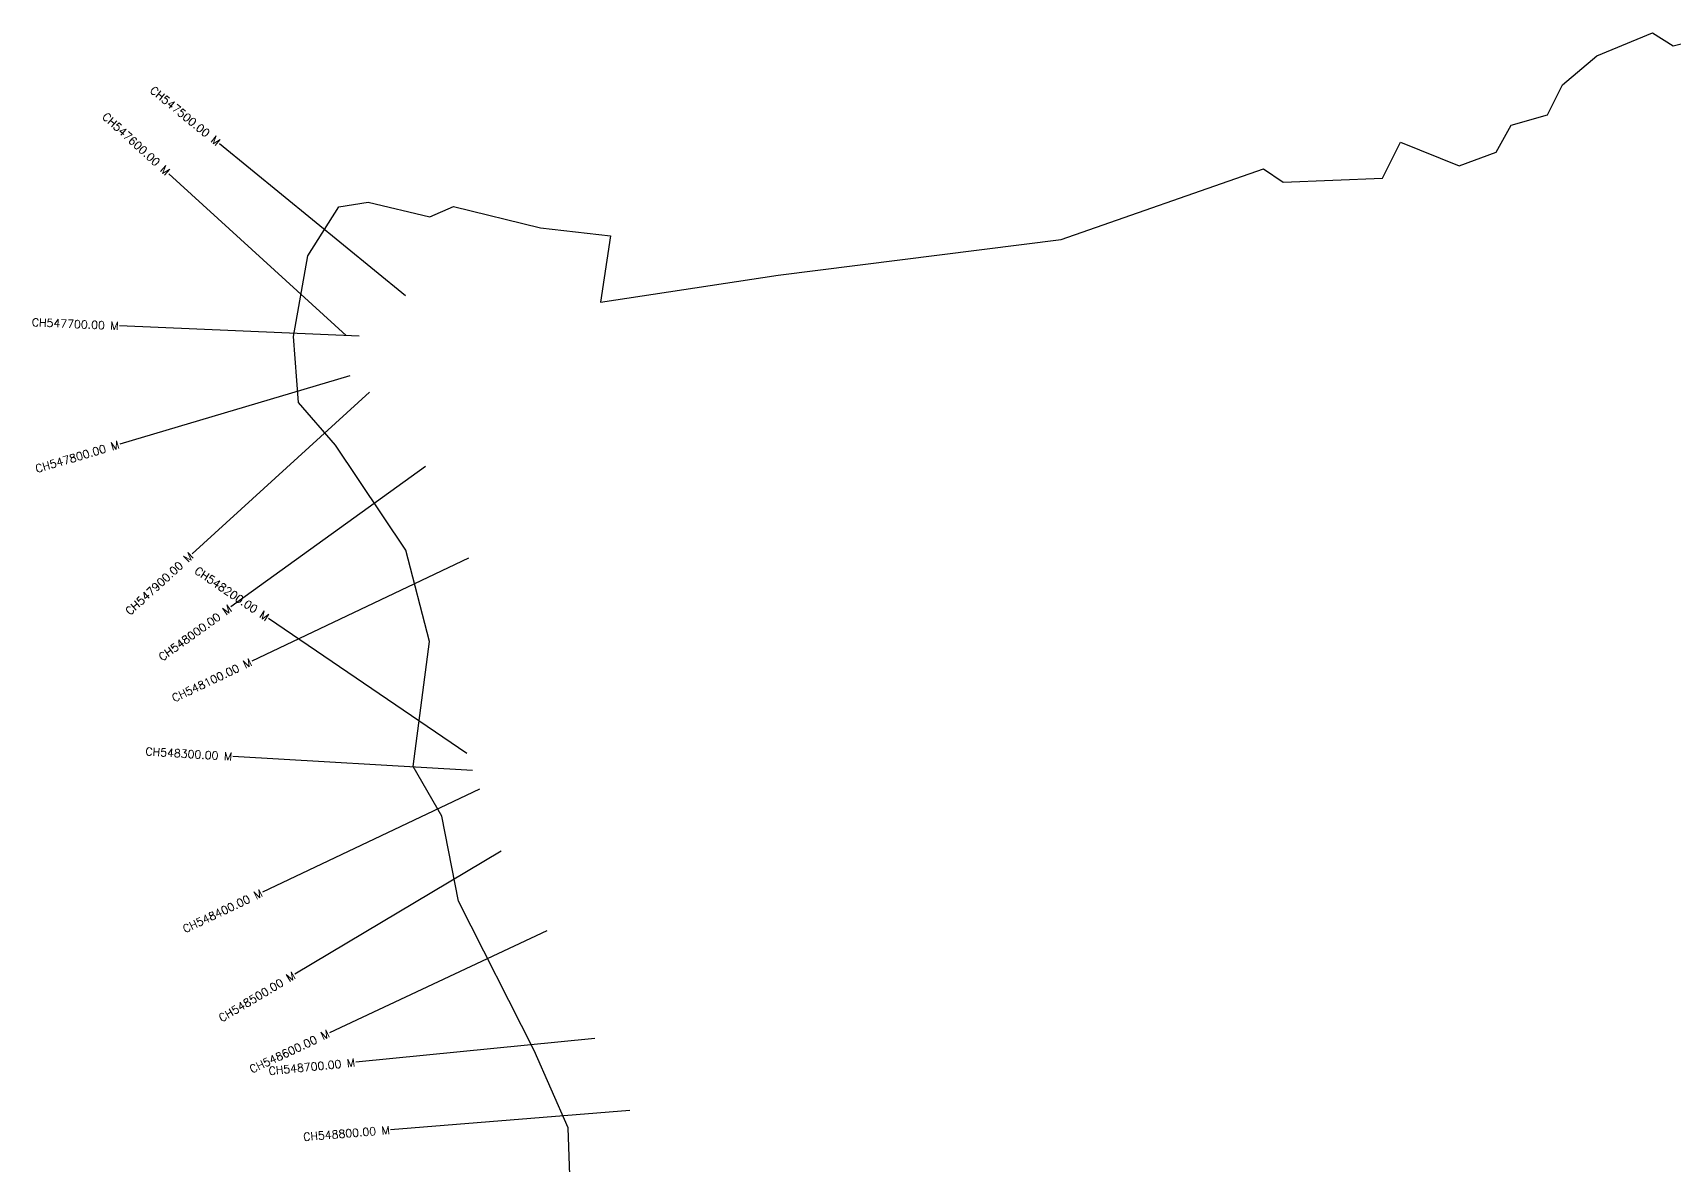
# Model space of a CAD drawing. Header units: metres. Extents: x 317902 to 322004, y 1858847 to 1863637.
# Drawn here: x 317902 to 319953, y 1861241 to 1862657 of the extents above; entities that cross this region are included whole.
import ezdxf
from ezdxf.enums import TextEntityAlignment as Align

# ---------------------------------------------------------------- set-up
doc = ezdxf.new("R2010")
doc.units = ezdxf.units.M
for name, color, linetype in [('CS', 134, 'Continuous'), ('CSMark', 6, 'Continuous'), ('village', 3, 'Continuous')]:
    doc.layers.add(name, color=color, linetype=linetype)
doc.styles.get("Standard").update_dxf_attribs({"font": 'simplex.shx'})

msp = doc.modelspace()

# ---------------------------------------------------------------- linework, layer by layer
at = {"layer": 'CS'}
for p, q in [((318367.9, 1862328), (318135.6, 1862517.8)), ((318294, 1862278.3), (318072.4, 1862480.5)), ((318310.2, 1862277.4), (318010.5, 1862290.3)), ((318298.4, 1862228.1), (318010.9, 1862142.5)), ((318322.9, 1862207.6), (318101.3, 1862005.4)), ((318393.1, 1862114.8), (318149.9, 1861939.1)), ((318446.9, 1862000.1), (318175.9, 1861871.4)), ((318444.8, 1861755.9), (318196.7, 1861924.5)), ((318451.9, 1861734.5), (318152.4, 1861752.1)), ((318460.5, 1861711.2), (318189.4, 1861582.7)), ((318487.5, 1861633.8), (318229.8, 1861480.2)), ((318544.6, 1861534.5), (318273.1, 1861407)), ((318604.4, 1861399.8), (318305.9, 1861370)), ((318648.3, 1861309.9), (318349.3, 1861285.6))]:
    msp.add_line(p, q, dxfattribs=at)
at = {"layer": 'village', "color": 3, "true_color": 0x00ff00}
msp.add_polyline3d([(318574.1, 1861205.4, 0), (318571.1, 1861288, 0), (318528.6, 1861384.7, 0), (318434.1, 1861571.5, 0), (318413.5, 1861677.6, 0), (318377.6, 1861739.8, 0), (318398.1, 1861895.8, 0), (318368.6, 1862009.9, 0), (318280.5, 1862141.1, 0), (318234.5, 1862194.7, 0), (318228, 1862276.9, 0), (318246, 1862378, 0), (318284.6, 1862439.2, 0), (318321.2, 1862444.9, 0), (318398.4, 1862426.8, 0), (318428.1, 1862439.4, 0), (318536.5, 1862412.7, 0), (318624, 1862402.9, 0), (318611.8, 1862319.8, 0), (318833.7, 1862353.9, 0), (319187.3, 1862398.3, 0), (319439.9, 1862486.8, 0), (319464.6, 1862470, 0), (319588.7, 1862474.9, 0), (319611.1, 1862519.8, 0), (319684.3, 1862490.5, 0), (319730.6, 1862507.3, 0), (319749.4, 1862541.4, 0), (319794.8, 1862554.2, 0), (319813.4, 1862591.6, 0), (319856.6, 1862627.7, 0), (319925.8, 1862656.6, 0), (319951.7, 1862640.2, 0), (319993.5, 1862650.6, 0)], dxfattribs=at)

# ---------------------------------------------------------------- texts
at = {"layer": 'CSMark'}
for s, rotation, p in [('CH547500.00 M', 320.7494, (318134.8, 1862518.4)), ('CH547600.00 M', 317.6288, (318071.6, 1862481.2)), ('CH547700.00 M', 357.5342, (318009.5, 1862290.3)), ('CH547800.00 M', 16.5648, (318009.9, 1862142.3)), ('CH547900.00 M', 42.373, (318100.5, 1862004.8)), ('CH548200.00 M', 325.8016, (318195.9, 1861925.1)), ('CH548000.00 M', 35.8512, (318149.1, 1861938.5)), ('CH548100.00 M', 25.4167, (318175, 1861870.9)), ('CH548300.00 M', 356.6328, (318151.4, 1861752.2)), ('CH548400.00 M', 25.3557, (318188.5, 1861582.3)), ('CH548500.00 M', 30.7908, (318229, 1861479.7)), ('CH548600.00 M', 25.1469, (318272.2, 1861406.6)), ('CH548700.00 M', 5.7109, (318304.9, 1861369.9)), ('CH548800.00 M', 4.6563, (318348.3, 1861285.5))]:
    msp.add_text(s, height=10, rotation=rotation, dxfattribs=at).set_placement(p, align=Align.MIDDLE_RIGHT)

doc.saveas('drawing.dxf')
